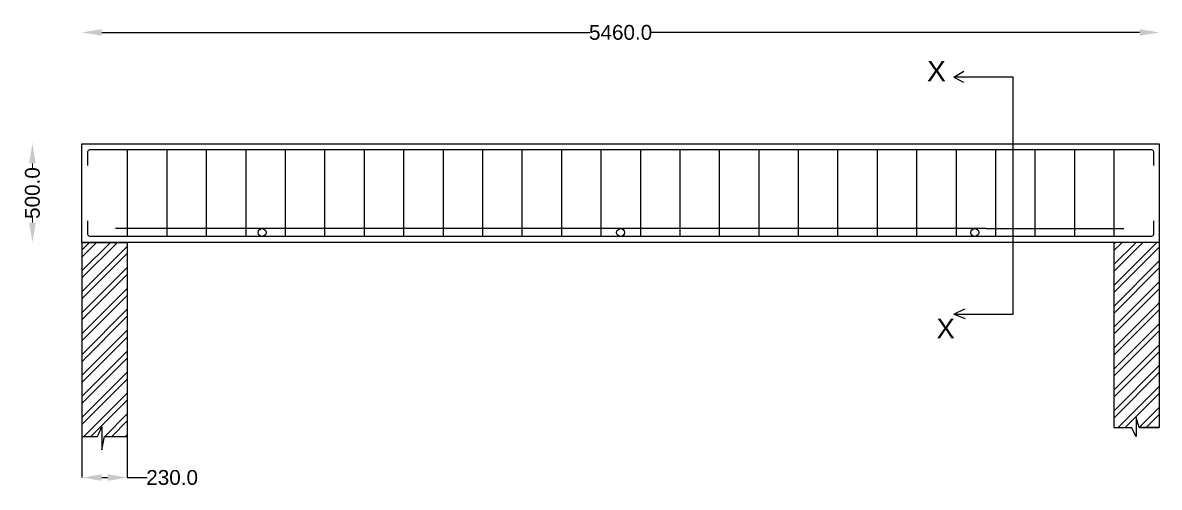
# Model space of a CAD drawing. Header units: inches. Extents: x 448145 to 618619, y -64863 to 148507.
# Drawn here: x 543295 to 549055, y 114525 to 116879 of the extents above; entities that cross this region are included whole.
import ezdxf

# ---------------------------------------------------------------- set-up
doc = ezdxf.new("R2010")
doc.units = ezdxf.units.IN
doc.header["$MEASUREMENT"] = 0
doc.styles.get("Standard").update_dxf_attribs({"font": 'Arial.ttf', "height": 75})
doc.dimstyles.get("Standard").update_dxf_attribs({"dimtxt": 25, "dimasz": 1, "dimexe": 0.18, "dimexo": 0.0625, "dimgap": 0, "dimtad": 0, "dimtoh": 1, "dimdec": 0, "dimzin": 0, "dimdsep": 46, "dimtxsty": 'Standard', "dimcen": 0.09, "dimadec": 0, "dimazin": 0, "dimtfac": 1, "dimtdec": 0, "dimtofl": 0, "dimtmove": 0, "dimatfit": 3, "dimfxl": 0, "dimtolj": 1, "dimtzin": 0, "dimarcsym": 0})

# ---------------------------------------------------------------- blocks, each defined once
blk = doc.blocks.new('*D280')
at = {"color": 0, "lineweight": -2}
for p, q in [((543695.1, 116829.4), (546169.6, 116829.4)), ((548955.1, 116829.4), (546480.7, 116829.4))]:
    blk.add_line(p, q, dxfattribs=at)
at = {"color": 0}
for points in [[(543695.1, 116846.1), (543695.1, 116812.7), (543595.1, 116829.4)], [(548955.1, 116846.1), (548955.1, 116812.7), (549055.1, 116829.4)]]:
    blk.add_solid(points, dxfattribs=at)
at = {"layer": 'Defpoints', "color": 0}
for p in [(543595.1, 116829.4), (549055.1, 116829.4), (549055.1, 116829.4)]:
    blk.add_point(p, dxfattribs=at)
at = {"color": 0, "insert": (546325.1, 116829.4), "char_height": 75, "attachment_point": 5}
blk.add_mtext('\\A1;5460.0', dxfattribs=at)
blk = doc.blocks.new('*D281')
at = {"color": 0, "lineweight": -2}
for p, q in [((543344.2, 116265.8), (543344.1, 116265.8)), ((543344.2, 115765.8), (543344.1, 115765.8))]:
    blk.add_line(p, q, dxfattribs=at)
at = {"color": 0, "lineweight": 15}
for p, q in [((543344.2, 116165.8), (543344.2, 116142.2)), ((543344.2, 115865.8), (543344.2, 115889.4))]:
    blk.add_line(p, q, dxfattribs=at)
at = {"color": 0}
for points in [[(543327.6, 116165.8), (543360.9, 116165.8), (543344.2, 116265.8)], [(543327.6, 115865.8), (543360.9, 115865.8), (543344.2, 115765.8)]]:
    blk.add_solid(points, dxfattribs=at)
at = {"layer": 'Defpoints', "color": 0}
for p in [(543344.2, 116265.8), (543344.2, 115765.8), (543344.2, 115765.8)]:
    blk.add_point(p, dxfattribs=at)
at = {"color": 0, "insert": (543344.2, 116015.8), "char_height": 75, "attachment_point": 5, "rotation": 90}
blk.add_mtext('\\A1;500.0', dxfattribs=at)
blk = doc.blocks.new('*D317')
at = {"color": 0, "lineweight": -2}
for p, q in [((543595.1, 114782.5), (543595.1, 114574.1)), ((543825.1, 114782.5), (543825.1, 114574.1)), ((543695.1, 114574.3), (543725.1, 114574.3)), ((543825.1, 114574.3), (543925.1, 114574.3))]:
    blk.add_line(p, q, dxfattribs=at)
at = {"color": 0}
for points in [[(543695.1, 114591), (543695.1, 114557.6), (543595.1, 114574.3)], [(543725.1, 114591), (543725.1, 114557.6), (543825.1, 114574.3)]]:
    blk.add_solid(points, dxfattribs=at)
at = {"layer": 'Defpoints', "color": 0}
for p in [(543595.1, 114782.5), (543825.1, 114782.5), (543825.1, 114574.3)]:
    blk.add_point(p, dxfattribs=at)
at = {"color": 0, "insert": (544052.2, 114574.3), "char_height": 75, "attachment_point": 5}
blk.add_mtext('\\A1;230.0', dxfattribs=at)

msp = doc.modelspace()

# ---------------------------------------------------------------- hatches: boundary and pattern name
h = msp.add_hatch()
h.set_pattern_fill('ANSI32', color=256, scale=200)
h.set_pattern_definition([(45, (539145.375, 115944.14), (-53.033, 53.033), []), (45, (539180.73, 115944.14), (-53.033, 53.033), [])])
h.paths.add_polyline_path([(543825.119, 115765.795), (543595.119, 115765.795), (543595.119, 114782.546), (543825.119, 114782.546), (543825.119, 114785.75)])
h.paths.add_polyline_path([(549055.119, 115765.795), (548825.119, 115765.795), (548825.119, 114827.178), (549055.119, 114827.178)])

# ---------------------------------------------------------------- linework, layer by layer
for p, q in [((548014.617, 116602.848), (548063.83, 116632.427)), ((548014.617, 116602.848), (548062.149, 116576.977)), ((543825.119, 116235.795), (543825.119, 115795.795)), ((544025.119, 116235.795), (544025.119, 115795.795)), ((544225.119, 116235.795), (544225.119, 115795.795)), ((544425.119, 116235.795), (544425.119, 115795.795)), ((544625.119, 116235.795), (544625.119, 115795.795)), ((544825.119, 116235.795), (544825.119, 115795.795)), ((545025.119, 116235.795), (545025.119, 115795.795)), ((545225.119, 116235.795), (545225.119, 115795.795)), ((545425.119, 116235.795), (545425.119, 115795.795)), ((545625.119, 116235.795), (545625.119, 115795.795)), ((545825.119, 116235.795), (545825.119, 115795.795)), ((546025.119, 116235.795), (546025.119, 115795.795)), ((546225.119, 116235.795), (546225.119, 115795.795)), ((546425.119, 116235.795), (546425.119, 115795.795)), ((546625.119, 116235.795), (546625.119, 115795.795)), ((546825.119, 116235.795), (546825.119, 115795.795)), ((547025.119, 116235.795), (547025.119, 115795.795)), ((547225.119, 116235.795), (547225.119, 115795.795)), ((547425.119, 116235.795), (547425.119, 115795.795)), ((547625.119, 116235.795), (547625.119, 115795.795)), ((547825.119, 116235.795), (547825.119, 115795.795)), ((548025.119, 116235.795), (548025.119, 115795.795)), ((548225.119, 116235.795), (548225.119, 115795.795)), ((548425.119, 116235.795), (548425.119, 115795.795)), ((548625.119, 116235.795), (548625.119, 115795.795)), ((548825.119, 116235.795), (548825.119, 115795.795)), ((544508.097, 115835.795), (543765.723, 115835.795)), ((548178.615, 115835.795), (544508.097, 115835.795)), ((548178.615, 115835.795), (548875.598, 115835.795)), ((543595.119, 115765.795), (543595.119, 114782.546)), ((543595.119, 115765.795), (543825.119, 115765.795)), ((543825.119, 115765.795), (543825.119, 114785.75)), ((549055.119, 115765.795), (548825.119, 115765.795)), ((548825.119, 115765.795), (548825.119, 115765.795)), ((548825.119, 115765.795), (548825.119, 114827.178)), ((549055.119, 115765.795), (549055.119, 114827.178)), ((548014.617, 115402.848), (548068.875, 115429.312)), ((548014.617, 115402.848), (548070.556, 115380.583)), ((548952.6, 114827.178), (548937.539, 114877.765)), ((548937.539, 114877.765), (548937.539, 114781.812)), ((543673.471, 114782.546), (543695.207, 114832.034)), ((543695.207, 114832.034), (543695.207, 114714.737)), ((548825.119, 114827.178), (548914.91, 114827.178)), ((548825.119, 114827.178), (548914.91, 114827.178)), ((548825.119, 114827.178), (548914.91, 114827.178)), ((548825.119, 114827.178), (548914.91, 114827.178)), ((548825.119, 114827.178), (548914.91, 114827.178)), ((548825.119, 114827.178), (548914.91, 114827.178)), ((548825.119, 114827.178), (548914.91, 114827.178)), ((548937.539, 114781.812), (548914.91, 114827.178)), ((548940.915, 114827.178), (548940.915, 114827.178)), ((548952.6, 114827.178), (549055.119, 114827.178)), ((549055.119, 114827.178), (548952.6, 114827.178)), ((543595.119, 114782.546), (543673.471, 114782.546)), ((543595.119, 114782.546), (543673.471, 114782.546)), ((543695.207, 114714.737), (543710.119, 114782.546)), ((543710.119, 114782.546), (543825.119, 114782.546)), ((543825.119, 114785.75), (543825.119, 114782.546))]:
    msp.add_line(p, q)
msp.add_lwpolyline([(548014.617, 115402.848), (548314.617, 115402.848), (548314.617, 116602.848), (548014.617, 116602.848)])
msp.add_lwpolyline([(543595.119, 116265.795), (549055.119, 116265.795), (549055.119, 115765.795), (543595.119, 115765.795)], close=True)
for points in [[(543625.119, 116155.795), (543625.119, 116225.795, -0.41421356), (543635.119, 116235.795), (549015.119, 116235.795, -0.41421356), (549025.119, 116225.795), (549025.119, 116155.795)], [(549025.119, 115875.795), (549025.119, 115805.795, -0.41421356), (549015.119, 115795.795), (543635.119, 115795.795, -0.41421356), (543625.119, 115805.795), (543625.119, 115875.795)]]:
    msp.add_lwpolyline(points, format="xyb")
for centre in [(544508.097, 115815.795), (546325.119, 115815.795), (548120.148, 115815.795)]:
    msp.add_circle(centre, 20)

# ---------------------------------------------------------------- texts
for height, p in [(102.899, (547877.902, 116582.254)), (100, (547925.944, 115279.125))]:
    msp.add_text('X', height=height).set_placement(p)

# ---------------------------------------------------------------- dimensions: what is measured, and where the dimension line sits
for base, p1, p2, override, picture, middle in [((549055.119, 116829.404), (543595.119, 116829.404), (549055.119, 116829.404), {"dimtxt": 60, "dimasz": 100, "dimexe": 20, "dimexo": 20, "dimdec": 1}, '*D280', (546325.119, 116829.404)), ((543825.119, 114574.314), (543595.119, 114782.546), (543825.119, 114782.546), {"dimtxt": 60, "dimasz": 100, "dimdec": 1}, '*D317', (544052.174, 114574.314))]:
    dim = msp.add_linear_dim(base=base, p1=p1, p2=p2, dimstyle='Standard', override=override)
    dim.commit()
    dim.dimension.update_dxf_attribs({"geometry": picture, "text_midpoint": middle})
dim = msp.add_linear_dim(base=(543344.236, 115765.795), p1=(543344.236, 116265.795), p2=(543344.236, 115765.795), angle=90, dimstyle='Standard', override={"dimtxt": 60, "dimasz": 100, "dimdec": 1, "dimlwd": 15})
dim.commit()
dim.dimension.update_dxf_attribs({"geometry": '*D281', "text_midpoint": (543344.236, 116015.795)})

doc.saveas('drawing.dxf')
